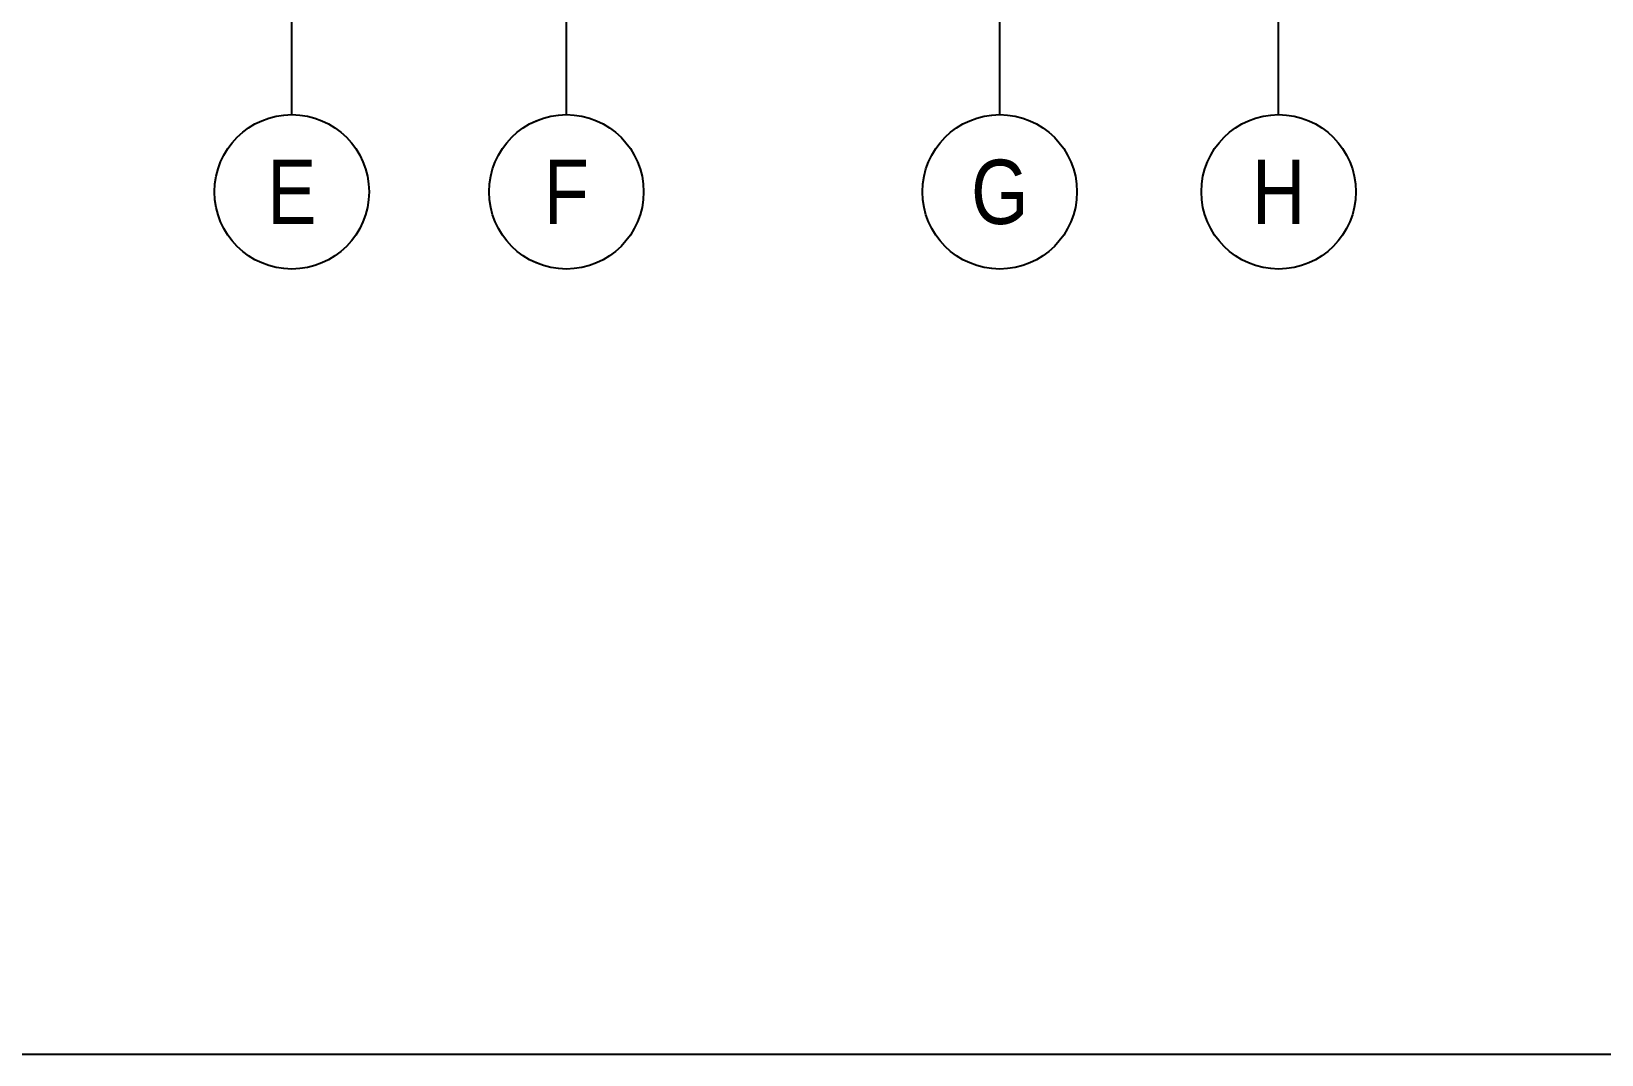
# Model space of a CAD drawing. Header units: millimetres. Extents: x 3718783 to 4027851, y 882487 to 1100782.
# Drawn here: x 3826259 to 3862857, y 882487 to 906339 of the extents above; entities that cross this region are included whole.
import ezdxf
from ezdxf.enums import TextEntityAlignment as Align

# ---------------------------------------------------------------- set-up
doc = ezdxf.new("R2010")
doc.units = ezdxf.units.MM
doc.header["$LTSCALE"] = 200
doc.header["$MEASUREMENT"] = 0
doc.linetypes.add('CHG_XX_Luoi truc$0$MB_Luoi truc$0$Center101', pattern=[13, 10, -1, 1, -1])
doc.linetypes.add('HIDDEN', pattern=[0.375, 0.25, -0.125])
for name, color, linetype in [('CHG_XX_Cot_Ham 1$0$mb_cot tang 1-3$0$Concrete Line', 6, 'Continuous'), ('CHG_XX_Luoi truc$0$Grid', 34, 'Continuous'), ('CHG_XX_Luoi truc$0$Grid Line', 251, 'CHG_XX_Luoi truc$0$MB_Luoi truc$0$Center101'), ('mb_cot tang 1-3$0$Concrete Line', 6, 'Continuous'), ('TEXT P X', 1, 'Continuous')]:
    doc.layers.add(name, color=color, linetype=linetype)
doc.layers.add('CHG_XX_Damsan_Ham 1$0$DGIONG', color=4, linetype='Continuous', lineweight=13)
doc.layers.add('DMo', color=254, linetype='HIDDEN', lineweight=9)
doc.styles.add('CHG_XX_Luoi truc$0$MB_Luoi truc$0$Grid A-F$0$VNI-HelveCB', font='VHELVCB_0.TTF')

# ---------------------------------------------------------------- blocks, each defined once
blk = doc.blocks.new('*U406')
at = {"layer": 'CHG_XX_Luoi truc$0$Grid', "lineweight": -2}
blk.add_line((0, -3), (0, 0), dxfattribs=at)
blk.add_circle((0, -9), 6, dxfattribs=at)
at = {"layer": 'CHG_XX_Luoi truc$0$Grid Line'}
blk.add_line((0, 0), (0, 608), dxfattribs=at)
at = {"layer": 'CHG_XX_Luoi truc$0$Grid', "lineweight": -2, "style": 'CHG_XX_Luoi truc$0$MB_Luoi truc$0$Grid A-F$0$VNI-HelveCB'}
for tag, p in [('GRIDSUB', (0, 617)), ('GRID', (0, -9))]:
    blk.add_attdef(tag, text='', height=5, dxfattribs=at).set_placement(p, align=Align.MIDDLE)
blk = doc.blocks.new('*U401')
at = {"layer": 'CHG_XX_Luoi truc$0$Grid', "lineweight": -2}
blk.add_line((0, -3), (0, 0), dxfattribs=at)
blk.add_circle((0, -9), 6, dxfattribs=at)
at = {"layer": 'CHG_XX_Luoi truc$0$Grid Line'}
blk.add_line((0, 0), (0, 608), dxfattribs=at)
at = {"layer": 'CHG_XX_Luoi truc$0$Grid', "lineweight": -2, "style": 'CHG_XX_Luoi truc$0$MB_Luoi truc$0$Grid A-F$0$VNI-HelveCB'}
for tag, p in [('GRIDSUB', (0, 617)), ('GRID', (0, -9))]:
    blk.add_attdef(tag, text='', height=5, dxfattribs=at).set_placement(p, align=Align.MIDDLE)
blk = doc.blocks.new('CHG_XX_Luoi truc')
at = {"layer": 'CHG_XX_Luoi truc$0$Grid'}
ref = blk.add_blockref('*U401', (38150, -12747), dxfattribs=dict(at, xscale=300, yscale=300, zscale=300))
ref.add_attrib('GRID', 'E', dxfattribs={"lineweight": -2, "height": 1500, "style": 'CHG_XX_Luoi truc$0$MB_Luoi truc$0$Grid A-F$0$VNI-HelveCB'}).set_placement((38150, -15447), align=Align.MIDDLE)
ref = blk.add_blockref('*U401', (44550, -12747), dxfattribs=dict(at, xscale=300, yscale=300, zscale=300))
ref.add_attrib('GRID', 'F', dxfattribs={"lineweight": -2, "height": 1500, "style": 'CHG_XX_Luoi truc$0$MB_Luoi truc$0$Grid A-F$0$VNI-HelveCB'}).set_placement((44550, -15447), align=Align.MIDDLE)
ref = blk.add_blockref('*U401', (54650, -12747), dxfattribs=dict(at, xscale=300, yscale=300, zscale=300))
ref.add_attrib('GRID', 'G', dxfattribs={"lineweight": -2, "height": 1500, "style": 'CHG_XX_Luoi truc$0$MB_Luoi truc$0$Grid A-F$0$VNI-HelveCB'}).set_placement((54650, -15447), align=Align.MIDDLE)
ref = blk.add_blockref('*U406', (61150, -12747), dxfattribs=dict(at, xscale=300, yscale=300, zscale=300))
ref.add_attrib('GRID', 'H', dxfattribs={"lineweight": -2, "height": 1500, "style": 'CHG_XX_Luoi truc$0$MB_Luoi truc$0$Grid A-F$0$VNI-HelveCB'}).set_placement((61150, -15447), align=Align.MIDDLE)
blk = doc.blocks.new('CHG_XX_Cot_Ham 1')
at = {"layer": 'CHG_XX_Cot_Ham 1$0$mb_cot tang 1-3$0$Concrete Line'}
blk.add_blockref('CHG_XX_Luoi truc', (0, 0), dxfattribs=at)
blk = doc.blocks.new('CHG_XX_Damsan_Ham 1', base_point=(3089256, -609981))
at = {"layer": 'CHG_XX_Damsan_Ham 1$0$DGIONG'}
blk.add_blockref('CHG_XX_Cot_Ham 1', (0, 0), dxfattribs=at)

msp = doc.modelspace()

# ---------------------------------------------------------------- linework, layer by layer
at = {"layer": 'TEXT P X'}
msp.add_lwpolyline([(3718783.10303, 1100782.32974), (4027850.60312, 1100782.32974), (4027850.60312, 882487.32968), (3718783.10303, 882487.32968)], close=True, dxfattribs=at)

# ---------------------------------------------------------------- block references
at = {"layer": 'DMo'}
msp.add_blockref('CHG_XX_Damsan_Ham 1', (6883434.59583, 308064.69934), dxfattribs=at)
at = {"layer": 'mb_cot tang 1-3$0$Concrete Line'}
msp.add_blockref('CHG_XX_Cot_Ham 1', (3794178.65102, 918045.71079), dxfattribs=at)
msp.add_blockref('CHG_XX_Cot_Ham 1', (3794178.65102, 918045.71079), dxfattribs=at)

doc.saveas('drawing.dxf')
